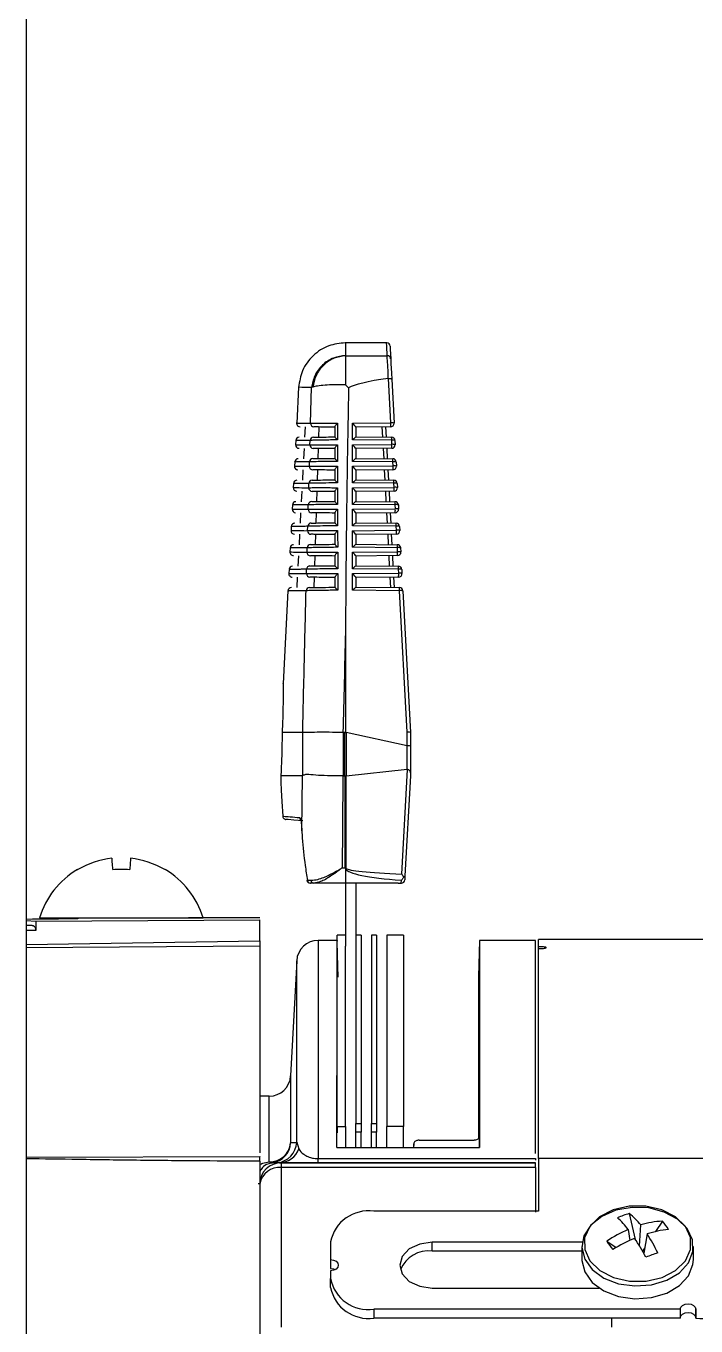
# Model space of a CAD drawing. Extents: x 16.7 to 113.1, y 4.5 to 84.5.
# Drawn here: x 26.076 to 28.01, y 38.153 to 41.906 of the extents above; entities that cross this region are included whole.
import ezdxf

# ---------------------------------------------------------------- set-up
doc = ezdxf.new("R2010")
doc.units = 0
doc.header["$MEASUREMENT"] = 0
doc.layers.add('OBJECT', color=7, linetype='CONTINUOUS')

msp = doc.modelspace()

# ---------------------------------------------------------------- linework, layer by layer
at = {"layer": 'OBJECT'}
for p, q in [((26.0764, 44.0865), (26.0764, 35.1139)), ((27.1171, 40.9915), (26.9981, 40.9915)), ((26.9985, 40.9549), (26.9985, 40.9544)), ((26.9985, 40.9544), (27.119, 40.9544)), ((26.9985, 40.8707), (27.0076, 40.8616)), ((27.1226, 40.8889), (27.1222, 40.8889)), ((27.1294, 40.7602), (27.1226, 40.8889)), ((27.1321, 40.8865), (27.1388, 40.7595)), ((26.8632, 40.8635), (26.8578, 40.7595)), ((26.8978, 40.7592), (26.9007, 40.8621)), ((26.9041, 40.8635), (26.9007, 40.8621)), ((27.019, 40.7592), (27.1294, 40.7602)), ((27.019, 40.7112), (27.019, 40.7592)), ((26.8822, 40.7489), (26.8807, 40.7191)), ((26.9219, 40.7194), (26.9228, 40.7485)), ((26.9685, 40.7196), (26.9685, 40.7493)), ((27.1289, 40.749), (27.0285, 40.7481)), ((27.0285, 40.7483), (27.0285, 40.7199)), ((27.0285, 40.7199), (27.1316, 40.719)), ((27.1065, 40.7192), (27.1049, 40.7488)), ((27.1144, 40.7489), (27.1159, 40.7191)), ((26.8552, 40.7095), (26.8545, 40.6976)), ((26.879, 40.6869), (26.8774, 40.6571)), ((26.896, 40.6972), (26.8964, 40.7098)), ((26.9199, 40.6574), (26.9208, 40.6865)), ((26.9685, 40.6576), (26.9685, 40.6872)), ((27.132, 40.7102), (27.019, 40.7112)), ((27.019, 40.6972), (27.1326, 40.6982)), ((27.019, 40.6492), (27.019, 40.6972)), ((27.1322, 40.687), (27.0285, 40.6861)), ((27.0285, 40.6863), (27.0285, 40.6579)), ((27.1098, 40.6571), (27.1082, 40.6868)), ((27.1176, 40.6869), (27.1192, 40.6571)), ((27.1326, 40.6982), (27.132, 40.7102)), ((27.1415, 40.7095), (27.1421, 40.6975)), ((26.8519, 40.6475), (26.8513, 40.6356)), ((26.8943, 40.6352), (26.8947, 40.6478)), ((27.1353, 40.6481), (27.019, 40.6492)), ((27.0285, 40.6579), (27.1348, 40.6569)), ((27.1359, 40.6363), (27.1353, 40.6481)), ((27.1447, 40.6475), (27.1454, 40.6356)), ((26.8757, 40.6251), (26.8742, 40.5949)), ((26.9179, 40.5954), (26.9189, 40.6245)), ((26.9685, 40.5956), (26.9685, 40.6252)), ((27.019, 40.6352), (27.1359, 40.6363)), ((27.019, 40.5872), (27.019, 40.6352)), ((27.1355, 40.625), (27.0285, 40.6241)), ((27.0285, 40.6243), (27.0285, 40.5959)), ((27.113, 40.5951), (27.1115, 40.6248)), ((27.1209, 40.6249), (27.1225, 40.595)), ((26.8487, 40.5855), (26.848, 40.5736)), ((26.8926, 40.5732), (26.893, 40.5858)), ((27.1386, 40.5861), (27.019, 40.5872)), ((27.019, 40.5732), (27.1392, 40.5743)), ((27.019, 40.5252), (27.019, 40.5732)), ((27.0285, 40.5959), (27.1381, 40.5949)), ((27.1392, 40.5743), (27.1386, 40.5861)), ((27.148, 40.5854), (27.1486, 40.5736)), ((26.8725, 40.5631), (26.8709, 40.5328)), ((26.916, 40.5334), (26.9169, 40.5626)), ((26.9685, 40.5337), (26.9685, 40.5631)), ((27.1387, 40.5631), (27.0285, 40.5621)), ((27.0285, 40.5623), (27.0285, 40.5339)), ((27.0285, 40.5339), (27.1414, 40.5329)), ((27.1163, 40.5331), (27.1147, 40.5629)), ((27.1242, 40.5629), (27.1258, 40.533)), ((26.8454, 40.5235), (26.8448, 40.5117)), ((26.8692, 40.5012), (26.8676, 40.4708)), ((26.8909, 40.5112), (26.8913, 40.5238)), ((26.914, 40.4714), (26.915, 40.5006)), ((26.9685, 40.4717), (26.9685, 40.501)), ((27.1418, 40.5241), (27.019, 40.5252)), ((27.019, 40.5112), (27.1425, 40.5123)), ((27.019, 40.4632), (27.019, 40.5112)), ((27.142, 40.5011), (27.0285, 40.5001)), ((27.0285, 40.5003), (27.0285, 40.4719)), ((27.1196, 40.4711), (27.118, 40.5009)), ((27.1274, 40.501), (27.129, 40.471)), ((27.1425, 40.5123), (27.1418, 40.5241)), ((27.1513, 40.5234), (27.1519, 40.5116)), ((26.8422, 40.4615), (26.8415, 40.4497)), ((26.8893, 40.4492), (26.8896, 40.4618)), ((27.1451, 40.4621), (27.019, 40.4632)), ((27.0285, 40.4719), (27.1447, 40.4708)), ((27.1457, 40.4503), (27.1451, 40.4621)), ((27.1546, 40.4614), (27.1552, 40.4497)), ((26.866, 40.4392), (26.8644, 40.4088)), ((26.9121, 40.4094), (26.913, 40.4386)), ((26.9685, 40.4097), (26.9685, 40.439)), ((27.019, 40.4492), (27.1457, 40.4503)), ((27.019, 40.4012), (27.019, 40.4492)), ((27.1453, 40.4391), (27.0285, 40.4381)), ((27.0285, 40.4383), (27.0285, 40.4099)), ((27.1229, 40.409), (27.1213, 40.4389)), ((27.1307, 40.439), (27.1323, 40.4089)), ((26.8389, 40.3995), (26.8383, 40.3878)), ((26.8877, 40.3872), (26.888, 40.3998)), ((27.1484, 40.4), (27.019, 40.4012)), ((27.019, 40.3872), (27.149, 40.3884)), ((27.019, 40.3392), (27.019, 40.3872)), ((27.0285, 40.4099), (27.1479, 40.4088)), ((27.149, 40.3884), (27.1484, 40.4)), ((27.1578, 40.3993), (27.1585, 40.3877)), ((26.8627, 40.377), (26.8611, 40.3469)), ((26.9102, 40.3473), (26.9111, 40.3766)), ((26.9685, 40.3477), (26.9685, 40.3769)), ((27.1486, 40.3772), (27.0285, 40.3761)), ((27.0285, 40.3763), (27.0285, 40.3479)), ((27.0285, 40.3479), (27.1512, 40.3468)), ((27.1261, 40.347), (27.1246, 40.3769)), ((27.134, 40.377), (27.1356, 40.3469)), ((26.8357, 40.3375), (26.8351, 40.3258)), ((26.8595, 40.3151), (26.8579, 40.2849)), ((26.8861, 40.3253), (26.8864, 40.3377)), ((26.9083, 40.2853), (26.9092, 40.3146)), ((26.9685, 40.2858), (26.9685, 40.3148)), ((27.1517, 40.338), (27.019, 40.3392)), ((27.019, 40.3252), (27.1523, 40.3264)), ((27.019, 40.2772), (27.019, 40.3252)), ((27.1518, 40.3152), (27.0285, 40.3141)), ((27.0285, 40.3143), (27.0285, 40.2859)), ((27.1294, 40.285), (27.1278, 40.315)), ((27.1373, 40.3151), (27.1389, 40.2849)), ((27.1523, 40.3264), (27.1517, 40.338)), ((27.1611, 40.3373), (27.1617, 40.3257)), ((26.8324, 40.2755), (26.8184, 40.0079)), ((27.1549, 40.276), (27.019, 40.2772)), ((27.0285, 40.2859), (27.1545, 40.2848)), ((27.1765, 39.8674), (27.1549, 40.276)), ((27.1644, 40.2753), (27.186, 39.8665)), ((26.9985, 40.1551), (26.9985, 39.8666)), ((26.8751, 39.8665), (26.8156, 39.8665)), ((26.8751, 39.8665), (26.8751, 39.8665)), ((26.8751, 39.742), (26.8751, 39.8665)), ((26.9917, 39.8665), (26.9917, 39.7415)), ((26.9969, 39.8665), (26.9917, 39.8665)), ((26.9969, 39.7415), (26.9969, 39.8665)), ((27.0001, 39.8661), (27.0001, 39.7416)), ((27.1762, 39.8279), (27.0001, 39.8661)), ((27.1765, 39.8279), (27.1765, 39.8674)), ((27.186, 39.8665), (27.186, 39.8665)), ((27.186, 39.8665), (27.186, 39.8273)), ((27.1762, 39.7603), (27.1762, 39.8279)), ((27.186, 39.8273), (27.186, 39.7498)), ((27.0001, 39.7416), (27.1762, 39.7603)), ((27.1612, 39.4579), (27.1776, 39.7601)), ((27.186, 39.7498), (27.186, 39.7415)), ((26.8119, 39.7237), (26.8119, 39.7236)), ((26.8745, 39.7415), (26.8121, 39.7415)), ((26.8726, 39.5823), (26.8745, 39.7415)), ((26.8745, 39.7415), (26.8751, 39.742)), ((26.9917, 39.7415), (26.9969, 39.7415)), ((26.9977, 39.7415), (26.9993, 39.7416)), ((26.9977, 39.476), (26.9977, 39.7415)), ((26.9993, 39.7416), (26.9993, 39.476)), ((27.186, 39.7415), (27.1703, 39.4532)), ((26.8173, 39.6251), (26.8173, 39.6251)), ((26.8714, 39.6004), (26.8724, 39.5823)), ((26.8714, 39.6004), (26.8714, 39.6004)), ((26.8716, 39.6004), (26.8726, 39.5823)), ((26.4771, 39.4706), (26.4779, 39.4716)), ((26.9892, 39.476), (26.9977, 39.476)), ((26.9985, 39.4729), (26.9985, 39.4315)), ((26.8887, 39.4401), (26.8993, 39.4398)), ((26.9068, 39.4315), (26.8971, 39.4315)), ((26.9985, 39.4315), (26.9068, 39.4315)), ((27.1508, 39.4315), (26.9985, 39.4315)), ((26.9985, 39.4315), (26.9985, 39.25)), ((27.0285, 39.4315), (27.0285, 39.25)), ((27.1508, 39.4315), (27.1597, 39.4316)), ((27.1597, 39.4316), (27.1601, 39.4399)), ((26.1154, 39.3315), (26.5874, 39.3315)), ((26.2264, 39.3315), (26.2264, 39.3288)), ((26.4764, 39.3307), (26.4764, 39.3315)), ((26.0764, 39.324), (26.1047, 39.3222)), ((26.0764, 39.311), (26.0945, 39.3097)), ((26.0945, 39.3097), (26.0764, 39.3093)), ((26.1043, 39.2953), (26.0764, 39.2945)), ((26.1047, 39.3222), (26.1043, 39.2953)), ((26.1047, 39.3222), (26.7514, 39.3262)), ((26.7514, 39.2648), (26.7514, 39.3262)), ((26.0764, 39.255), (26.7514, 39.2648)), ((26.9745, 39.2665), (26.9196, 39.2665)), ((26.9196, 39.2665), (26.9196, 38.6363)), ((26.9985, 39.2815), (26.9745, 39.2815)), ((26.9745, 38.7293), (26.9745, 39.2815)), ((27.0434, 39.2815), (27.0285, 39.2815)), ((27.0434, 39.2815), (27.0434, 38.7382)), ((27.0883, 39.2815), (27.0734, 39.2815)), ((27.0734, 39.2815), (27.0734, 38.7382)), ((27.0883, 39.2815), (27.0883, 38.7382)), ((27.1663, 39.2815), (27.1183, 39.2815)), ((27.1183, 39.2815), (27.1183, 38.7293)), ((27.1663, 39.2815), (27.1663, 38.7293)), ((27.385, 39.2663), (27.3822, 39.1608)), ((27.5472, 39.2665), (27.385, 39.2665)), ((27.5472, 38.6514), (27.5472, 39.2665)), ((28.1354, 39.2694), (27.5554, 39.2694)), ((27.5554, 39.2481), (27.5554, 39.2694)), ((26.7514, 39.2502), (26.0764, 39.2446)), ((26.7514, 39.2502), (26.7514, 38.6532)), ((26.9985, 38.7293), (26.9985, 39.25)), ((27.0285, 39.25), (27.0285, 38.7382)), ((27.5554, 39.2427), (27.5554, 39.2481)), ((27.5554, 38.6364), (27.5554, 39.2427)), ((26.8577, 39.2077), (26.8403, 38.8752)), ((26.8577, 38.6835), (26.8577, 39.2077)), ((27.3822, 39.1615), (27.3822, 38.7268)), ((26.8403, 38.8752), (26.8403, 38.6824)), ((27.3854, 38.8474), (27.3822, 38.7268)), ((26.7784, 38.8165), (26.7514, 38.8165)), ((26.7784, 38.6275), (26.7784, 38.8165)), ((27.0285, 38.7382), (27.0434, 38.7382)), ((27.0285, 38.713), (27.0285, 38.7382)), ((27.0434, 38.7382), (27.0434, 38.713)), ((27.0734, 38.7382), (27.0883, 38.7382)), ((27.0734, 38.713), (27.0734, 38.7382)), ((27.0883, 38.7382), (27.0883, 38.713)), ((26.9745, 38.7293), (26.9985, 38.7293)), ((26.9745, 38.7293), (26.9745, 38.7113)), ((26.9985, 38.7293), (26.9985, 38.6685)), ((27.0434, 38.713), (27.0285, 38.713)), ((27.0285, 38.6685), (27.0285, 38.713)), ((27.0434, 38.6685), (27.0434, 38.713)), ((27.0883, 38.713), (27.0734, 38.713)), ((27.0734, 38.6685), (27.0734, 38.713)), ((27.0883, 38.6685), (27.0883, 38.713)), ((27.1663, 38.7293), (27.1183, 38.7293)), ((27.1183, 38.6685), (27.1183, 38.7293)), ((27.1663, 38.6685), (27.1663, 38.7293)), ((27.3822, 38.7268), (27.3822, 38.7181)), ((27.3822, 38.7181), (27.3822, 38.7181)), ((27.3822, 38.7181), (27.3822, 38.6938)), ((26.8577, 38.6835), (26.8639, 38.6642)), ((26.9739, 38.6685), (27.3856, 38.6685)), ((27.1955, 38.6793), (27.1952, 38.6685)), ((27.2108, 38.6895), (27.3702, 38.6898)), ((26.7514, 38.642), (26.0764, 38.64)), ((26.7514, 38.6291), (26.7514, 38.1059)), ((26.8082, 38.6247), (26.8013, 38.6245)), ((26.8082, 38.6247), (26.8133, 38.6246)), ((26.8133, 38.6246), (26.8133, 38.6104)), ((26.8133, 38.6246), (27.5472, 38.6246)), ((26.9196, 38.6247), (26.9196, 38.6363)), ((26.9196, 38.6363), (27.5472, 38.6363)), ((27.5472, 38.6247), (26.9196, 38.6247)), ((27.5472, 38.6363), (27.5472, 38.6316)), ((27.5472, 38.6246), (27.5472, 38.6247)), ((27.5472, 38.6104), (27.5472, 38.6246)), ((27.5554, 38.6364), (27.5554, 38.4844)), ((28.1354, 38.6364), (27.5554, 38.6364)), ((26.8133, 38.6104), (26.8133, 38.1494)), ((27.5472, 38.6104), (26.8133, 38.6104)), ((27.5472, 38.6104), (27.5472, 38.4817)), ((27.5554, 38.4844), (27.0804, 38.4844)), ((27.8177, 38.4777), (27.835, 38.4033)), ((27.8145, 38.4318), (27.8196, 38.4003)), ((27.8477, 38.3834), (27.8507, 38.445)), ((27.9134, 38.4559), (27.8935, 38.4258)), ((26.9554, 38.396), (26.9554, 38.3448)), ((27.6818, 38.395), (27.2489, 38.395)), ((27.2489, 38.3695), (27.2489, 38.395)), ((27.753, 38.3978), (27.7801, 38.3798)), ((27.8693, 38.4193), (27.8595, 38.3636)), ((27.6809, 38.3695), (27.2489, 38.3695)), ((27.6809, 38.3824), (27.6809, 38.3454)), ((27.8621, 38.3783), (27.8562, 38.3694)), ((28.0029, 38.3454), (28.0029, 38.3824)), ((26.9554, 38.3448), (26.9554, 38.3193)), ((26.9554, 38.3129), (26.9554, 38.2899)), ((26.9554, 38.2645), (26.9554, 38.2899)), ((27.2489, 38.2627), (27.7312, 38.2627)), ((27.9649, 38.2016), (27.0804, 38.2016)), ((27.0804, 38.2016), (27.0804, 38.1761)), ((27.9649, 38.1761), (27.0804, 38.1761)), ((27.7663, 38.1761), (27.7663, 38.1494)), ((27.9649, 38.2016), (27.9649, 38.1761)), ((28.0104, 38.2016), (28.0099, 38.2016)), ((28.0099, 38.1761), (28.0099, 38.2016)), ((28.0104, 38.1761), (28.0099, 38.1761)), ((28.0104, 38.1761), (28.0104, 38.2016))]:
    msp.add_line(p, q, dxfattribs=at)
at = {"layer": 'OBJECT', "flags": 128}
for points in [[(27.119, 40.9544), (27.1176, 40.9822), (27.1171, 40.9915)], [(27.1222, 40.8889), (27.1213, 40.908), (27.1205, 40.9247), (27.1198, 40.9383), (27.1193, 40.9483), (27.119, 40.9544)], [(27.1271, 40.982), (27.1271, 40.982), (27.1276, 40.9728), (27.129, 40.9451)], [(27.129, 40.9451), (27.1293, 40.9396), (27.1298, 40.9307), (27.1304, 40.9185), (27.1312, 40.9037), (27.1321, 40.8865)], [(26.8119, 39.7236), (26.8132, 39.7004), (26.815, 39.6675), (26.8173, 39.6251)], [(26.8751, 39.6114), (26.8495, 39.6137), (26.8332, 39.6151), (26.8264, 39.6157)], [(26.8716, 39.6004), (26.8714, 39.6004), (26.8714, 39.6004)], [(26.8726, 39.5823), (26.8724, 39.5823), (26.8724, 39.5823)], [(26.327, 39.4706), (26.3266, 39.477), (26.3261, 39.4828), (26.3257, 39.4879), (26.3254, 39.4924), (26.3251, 39.4962), (26.3249, 39.4993), (26.3247, 39.5018), (26.3246, 39.5036)], [(26.3781, 39.5036), (26.378, 39.5018), (26.3778, 39.4993), (26.3776, 39.4962), (26.3773, 39.4924), (26.377, 39.4879), (26.3766, 39.4828), (26.3762, 39.477), (26.3757, 39.4706)], [(26.2249, 39.4716), (26.2249, 39.4715), (26.225, 39.4713), (26.2253, 39.471), (26.2256, 39.4706)], [(27.1703, 39.4532), (27.17, 39.4469), (27.1698, 39.4428), (27.1697, 39.441)], [(26.9772, 39.1607), (26.9755, 39.2259), (26.9745, 39.2645)], [(27.9852, 38.4343), (27.9572, 38.4618), (27.9189, 38.4823), (27.8738, 38.494), (27.8259, 38.4957), (27.7794, 38.4873), (27.7384, 38.4696), (27.7067, 38.4442), (27.6869, 38.4133), (27.6809, 38.3796), (27.6892, 38.3462), (27.7111, 38.316), (27.7446, 38.2917), (27.7867, 38.2754), (27.8338, 38.2687), (27.8815, 38.2721), (27.9258, 38.2852), (27.9625, 38.307), (27.9886, 38.3355), (28.0016, 38.3682), (28.0004, 38.4021), (27.9852, 38.4343)], [(27.9797, 38.4409), (27.9511, 38.4685), (27.9119, 38.4886), (27.8658, 38.4991), (27.8173, 38.4991), (27.7713, 38.4884), (27.7321, 38.4682), (27.7037, 38.4405), (27.6889, 38.4079), (27.689, 38.3736), (27.704, 38.341), (27.7326, 38.3134), (27.7718, 38.2933), (27.818, 38.2828), (27.8664, 38.2828), (27.9124, 38.2935), (27.9516, 38.3137), (27.98, 38.3414), (27.9949, 38.374), (27.9948, 38.4083), (27.9797, 38.4409)], [(27.2489, 38.395), (27.2131, 38.3899), (27.1827, 38.3756), (27.1625, 38.3541), (27.1554, 38.3288), (27.1625, 38.3035), (27.1827, 38.2821), (27.2131, 38.2678), (27.2489, 38.2627)], [(26.9554, 38.3448), (26.964, 38.3435), (26.9713, 38.3401), (26.9762, 38.3349), (26.9779, 38.3288), (26.9762, 38.3228), (26.9713, 38.3176), (26.964, 38.3141), (26.9554, 38.3129)], [(26.9554, 38.3193), (26.964, 38.3181), (26.9689, 38.3161)], [(27.6809, 38.3454), (27.6809, 38.3426), (27.6892, 38.3092), (27.7111, 38.279), (27.7446, 38.2547), (27.7867, 38.2384), (27.8338, 38.2317), (27.8815, 38.2351), (27.9258, 38.2482), (27.9625, 38.27), (27.9886, 38.2985), (28.0016, 38.3312), (28.0029, 38.3454)], [(27.9649, 38.2016), (27.9666, 38.2076), (27.9715, 38.2128), (27.9788, 38.2163), (27.9874, 38.2175), (27.996, 38.2163), (28.0033, 38.2128), (28.0082, 38.2076), (28.0099, 38.2016)], [(27.9649, 38.1761), (27.9666, 38.1822), (27.9715, 38.1874), (27.9788, 38.1908), (27.9874, 38.192), (27.996, 38.1908), (28.0033, 38.1874), (28.0082, 38.1822), (28.0099, 38.1761)]]:
    msp.add_lwpolyline(points, dxfattribs=at)
at = {"layer": 'OBJECT'}
for centre, radius, start, end in [((27.1171, 40.9815), 0.01, 3.0226, 85.0653), ((27.1191, 40.9445), 0.00991, 3.4696, 90.5555), ((26.8678, 40.759), 0.01, 176.9496, 269.5), ((26.9077, 40.7586), 0.00992, 176.5042, 268.9393), ((27.075, 40.7567), 0.0545, 351.8652, 3.6824), ((27.1288, 40.759), 0.01, 270.5, 3.0226), ((27.1327, 40.7401), 0.0204, 72.383, 99.2794), ((26.8645, 40.697), 0.01, 176.5331, 269.5), ((26.8651, 40.709), 0.01, 90.5, 176.6441), ((26.9059, 40.6966), 0.00992, 176.486, 268.9197), ((26.9063, 40.7094), 0.00989, 91.0015, 177.588), ((27.0911, 40.7125), 0.041, 356.6868, 8.9977), ((27.1315, 40.709), 0.01, 3.0226, 89.5), ((27.1353, 40.69), 0.0204, 72.3829, 99.2789), ((27.0782, 40.6947), 0.0545, 351.8651, 3.6825), ((27.1321, 40.697), 0.01, 270.5, 3.0226), ((27.1359, 40.6781), 0.0204, 72.3842, 99.2781), ((26.8619, 40.6469), 0.01, 90.5, 176.1269), ((26.9045, 40.6474), 0.00989, 91.02, 177.6086), ((27.0944, 40.6505), 0.041, 356.6869, 8.9995), ((27.1348, 40.6469), 0.01, 3.0226, 89.5), ((27.1386, 40.628), 0.0204, 72.3825, 99.2797), ((26.8613, 40.635), 0.01, 176.0214, 269.5), ((26.9042, 40.6346), 0.00991, 176.4676, 268.8983), ((27.0815, 40.6328), 0.0545, 351.8651, 3.6825), ((27.1354, 40.635), 0.01, 270.5, 3.0226), ((27.1392, 40.6161), 0.0204, 72.3836, 99.2785), ((26.858, 40.5731), 0.01, 175.5116, 269.5), ((26.8586, 40.5849), 0.01, 90.5, 175.6107), ((26.9025, 40.5726), 0.00991, 176.4491, 268.8771), ((26.9028, 40.5854), 0.00989, 91.0385, 177.629), ((27.0976, 40.5885), 0.041, 356.6836, 9.001), ((27.138, 40.5849), 0.01, 3.0226, 89.5), ((27.1418, 40.566), 0.0204, 72.384, 99.2783), ((27.0848, 40.5708), 0.0545, 351.8651, 3.6825), ((27.1387, 40.5731), 0.01, 270.5, 3.0226), ((27.1425, 40.5542), 0.0204, 72.3836, 99.2788), ((26.8554, 40.5229), 0.01, 90.5, 175.0953), ((26.9012, 40.5234), 0.00988, 91.0569, 177.6513), ((27.1009, 40.5265), 0.041, 356.687, 8.9995), ((27.1413, 40.5229), 0.01, 3.0226, 89.5), ((26.8548, 40.5111), 0.01, 175.0037, 269.5), ((26.9008, 40.5106), 0.00991, 176.4298, 268.8558), ((27.1451, 40.504), 0.0204, 72.3833, 99.279), ((27.088, 40.5088), 0.0545, 351.8651, 3.6825), ((27.1419, 40.5111), 0.01, 270.5, 3.0226), ((27.1457, 40.4922), 0.0204, 72.3834, 99.2789), ((26.8521, 40.4608), 0.01, 90.5, 174.5807), ((26.8995, 40.4614), 0.00988, 91.0767, 177.6723), ((27.1042, 40.4644), 0.041, 356.6836, 9.001), ((27.1446, 40.4608), 0.01, 3.0226, 89.5), ((27.1484, 40.4419), 0.0204, 72.3837, 99.2787), ((26.8515, 40.4491), 0.01, 174.469, 269.5), ((26.8992, 40.4486), 0.00991, 176.4111, 268.8339), ((27.0913, 40.4468), 0.0545, 351.8663, 3.6798), ((27.1452, 40.4491), 0.01, 270.5, 3.0226), ((27.149, 40.4302), 0.0204, 72.3835, 99.2786), ((26.8483, 40.3872), 0.01, 173.9559, 269.5), ((26.8489, 40.3988), 0.01, 90.5, 174.0669), ((26.8976, 40.3866), 0.0099, 176.3922, 268.812), ((26.8979, 40.3994), 0.00988, 91.0965, 177.6942), ((27.1074, 40.4024), 0.041, 356.6868, 8.9978), ((27.1479, 40.3988), 0.01, 3.0226, 89.5), ((27.1517, 40.3799), 0.0204, 72.3833, 99.2789), ((27.0946, 40.3849), 0.0545, 351.8663, 3.6798), ((27.1485, 40.3872), 0.01, 270.5, 3.0226), ((27.1523, 40.3682), 0.0204, 72.3836, 99.2786), ((26.8456, 40.3368), 0.01, 90.5, 173.5539), ((26.8963, 40.3374), 0.00987, 91.1158, 177.7165), ((27.1107, 40.3404), 0.041, 356.687, 8.9994), ((27.1511, 40.3368), 0.01, 3.0226, 89.5), ((26.845, 40.3252), 0.01, 173.4435, 269.5), ((26.896, 40.3246), 0.0099, 176.3721, 268.7898), ((27.1549, 40.3179), 0.0204, 72.3836, 99.2786), ((27.0978, 40.3229), 0.0545, 351.8663, 3.6798), ((27.1517, 40.3252), 0.01, 270.5, 3.0226), ((27.1556, 40.3063), 0.0204, 72.3836, 99.2786), ((26.8424, 40.2748), 0.01, 90.5, 173.0416), ((26.8947, 40.2753), 0.00987, 91.1348, 177.7401), ((27.114, 40.2783), 0.041, 356.6836, 9.001), ((27.1544, 40.2748), 0.01, 3.0226, 89.5), ((27.1582, 40.2558), 0.0204, 72.3833, 99.2789), ((26.8763, 39.6213), 0.01, 182.5568, 224.0241), ((26.3513, 39.2581), 0.2469, 96.217, 120.603), ((26.3514, 39.2581), 0.2469, 59.3971, 83.783), ((26.3514, 39.2598), 0.2466, 120.8571, 163.1157), ((26.3514, 39.1623), 0.3092, 85.4885, 94.5115), ((26.3514, 39.2598), 0.2466, 16.8843, 59.1429), ((26.9977, 39.5918), 0.1159, 270.0012, 270.7816), ((26.9086, 39.5675), 0.1305, 313.545, 314.5084), ((26.8865, 39.451), 0.0111, 273.6615, 281.4814), ((26.8971, 39.4415), 0.01, 189.2546, 270), ((26.8978, 39.4405), 0.00906, 182.8147, 265.6381), ((26.9078, 39.44), 0.00857, 181.3601, 262.7695), ((27.1597, 39.4416), 0.00999, 269.95, 356.8554), ((27.1598, 39.4322), 0.000648, 258.231, 270.7957), ((27.1597, 39.4416), 0.01, 270.809, 356.8941), ((26.7514, -11.3285), 50.66, 90, 90.31102), ((26.7514, -11.3285), 50.66, 90.59378, 90.76344), ((26.9196, 39.2045), 0.062, 90, 177), ((26.7784, 38.8785), 0.062, 270, 357), ((26.7802, 38.6878), 0.0603, 268.2795, 354.888), ((26.7784, 38.6855), 0.062, 279.0482, 357.2006), ((26.7958, 38.6863), 0.062, 275.1284, 357.4891), ((26.8076, 38.6847), 0.0599, 270.5707, 340.0609), ((26.8133, 38.5626), 0.062, 90.0044, 178.8482), ((26.787, 38.637), 0.0128, 227.879, 275.1694), ((26.8073, 38.5539), 0.0568, 83.8515, 169.9203), ((27.0647, 38.3739), 0.1116, 81.9505, 168.5782), ((27.8775, 38.2598), 0.226, 105.3354, 114.4776), ((27.7023, 38.3287), 0.1885, 38.0852, 52.2525), ((27.9581, 38.0996), 0.362, 113.3807, 124.5149), ((27.6074, 38.2742), 0.2602, 37.2769, 47.301), ((27.9281, 38.1869), 0.2694, 93.1352, 106.699), ((27.9631, 38.1188), 0.3148, 95.9013, 107.338), ((27.7864, 38.3457), 0.1681, 30.869, 40.9586), ((28.2533, 38.7419), 0.6072, 214.5185, 217.3092), ((28.0057, 37.9943), 0.4466, 112.7476, 121.8022), ((27.2469, 38.0121), 0.7063, 28.7734, 33.9166), ((27.4772, 38.1652), 0.4672, 25.2283, 32.9517), ((27.2388, 38.2813), 0.0887, 83.4617, 156.9253), ((29.3942, 34.1849), 4.4386, 109.6738, 110.1388), ((27.0647, 38.312), 0.1116, 191.4218, 278.0494), ((27.0647, 38.2866), 0.1116, 191.4219, 278.0493), ((28.026, 38.2866), 0.1116, 261.9506, 348.5783)]:
    msp.add_arc(centre, radius, start, end, dxfattribs=at)
for centre, major_axis, ratio, start_param, end_param in [((29.2882, 40.8364), (2.2897, -0.0147), 0.052015, 2.811677, 3.052791), ((27.0185, 40.758), (0.00996, -0.00988), 0.087934, 0.08695, 1.605386), ((27.0185, 40.7099), (0.00999, 0.00991), 0.035372, 0.03505, 1.483386), ((27.0185, 40.696), (0.00996, -0.00988), 0.087934, 0.08695, 1.605386), ((27.0185, 40.6479), (0.00999, 0.00991), 0.035372, 0.03505, 1.483386), ((27.0185, 40.634), (0.00996, -0.00988), 0.087934, 0.08695, 1.605386), ((27.0185, 40.5859), (0.00999, 0.00991), 0.035372, 0.03505, 1.483386), ((27.0185, 40.572), (0.00996, -0.00988), 0.087934, 0.08695, 1.605386), ((27.0185, 40.5239), (0.00999, 0.00991), 0.035372, 0.03505, 1.483386), ((27.0185, 40.51), (0.00996, -0.00988), 0.087934, 0.08695, 1.605386), ((27.0185, 40.4619), (0.00999, 0.00991), 0.035372, 0.03505, 1.483386), ((27.0185, 40.448), (0.00996, -0.00988), 0.087934, 0.08695, 1.605386), ((27.0185, 40.3999), (0.00999, 0.00991), 0.035372, 0.03505, 1.483386), ((27.0185, 40.386), (0.00996, -0.00988), 0.087934, 0.08695, 1.605386), ((27.0185, 40.3379), (0.00999, 0.00991), 0.035372, 0.03505, 1.483386), ((27.0185, 40.324), (0.00996, -0.00988), 0.087934, 0.08695, 1.605386), ((27.0185, 40.2759), (0.00999, 0.00991), 0.035372, 0.03505, 1.483386), ((29.061, 35.8481), (0, 19.0675), 0.111038, 1.342949, 1.358461), ((26.9917, 40.8438), (0, 0.9773), 0.122785, 3.138252, 3.141593), ((26.9969, 40.8438), (0, 0.9773), 0.122785, 3.141593, 3.154684), ((26.9969, 40.8445), (-0.0064, 0.9787), 0.122438, 3.101128, 3.114217), ((27.176, 39.8662), (0.01, 0.00026), 0.120424, 0.003177, 1.515259), ((27.176, 39.9095), (-0.0005, 0.0816), 0.122438, 3.114217, 3.140397), ((27.176, 39.8273), (0.01, 0), 0.061163, 0, 1.518436), ((27.176, 39.7229), (0.0006, 0.0374), 0.267094, 6.175075, 6.315676), ((29.061, 39.3837), (0, 7.8848), 0.262774, 1.525405, 1.559096), ((26.9917, 39.2936), (0, 0.4478), 0.267949, 0, 0.004204), ((26.9969, 39.2936), (0, 0.4478), 0.267949, 6.276674, 6.283185), ((26.9969, 39.2933), (0.007, 0.4485), 0.267094, 0.032491, 0.039008), ((27.5672, 39.4915), (0.5695, 0.0157), 0.101686, 3.138791, 3.191455), ((27.5672, 39.4915), (0.5695, 0.0157), 0.101686, 3.191455, 3.913119), ((27.5688, 39.4837), (0.5695, 0.0078), 0.050872, 3.140897, 3.193561), ((27.5688, 39.4837), (0.5695, 0.0078), 0.050872, 3.193561, 3.914226)]:
    msp.add_ellipse(centre, major_axis=major_axis, ratio=ratio, start_param=start_param, end_param=end_param, dxfattribs=at)
for points, knots in [([(26.9985, 40.9915), (26.982, 40.9897), (26.9477, 40.986), (26.903, 40.9566), (26.8713, 40.9136), (26.8658, 40.8795), (26.8632, 40.8631)], [0, 0, 0, 0, 0.240773, 0.5, 0.759227, 1, 1, 1, 1]), ([(26.9985, 40.9915), (26.9985, 40.9899), (26.9985, 40.9869), (26.9985, 40.9655), (26.9985, 40.9549)], [0, 0, 0, 0, 0.5, 1, 1, 1, 1]), ([(26.9985, 40.9549), (26.9868, 40.9533), (26.9624, 40.95), (26.9306, 40.9285), (26.9075, 40.8979), (26.903, 40.8737), (26.9007, 40.8621)], [0, 0, 0, 0, 0.24117, 0.5, 0.75883, 1, 1, 1, 1]), ([(26.9985, 40.9544), (26.9873, 40.9527), (26.9643, 40.949), (26.934, 40.928), (26.9115, 40.8982), (26.9065, 40.8748), (26.9041, 40.8635)], [0, 0, 0, 0, 0.2415611, 0.4999999, 0.7584385, 1, 1, 1, 1]), ([(26.9985, 40.9544), (26.9985, 40.9516), (26.9985, 40.9459), (26.9985, 40.9267), (26.9985, 40.9016), (26.9985, 40.881), (26.9985, 40.8707)], [0, 0, 0, 0, 0.25, 0.5, 0.75, 1, 1, 1, 1]), ([(26.9985, 40.8707), (26.9878, 40.8707), (26.9664, 40.8707), (26.9388, 40.8692), (26.9164, 40.8669), (26.9082, 40.8646), (26.9041, 40.8635)], [0, 0, 0, 0, 0.2500001, 0.4999998, 0.7500003, 1, 1, 1, 1]), ([(27.1226, 40.8889), (27.1237, 40.8889), (27.1259, 40.8889), (27.1288, 40.8885), (27.1309, 40.8879), (27.1319, 40.8872), (27.1321, 40.8867), (27.1321, 40.8865), (27.1321, 40.8865)], [0, 0, 0, 0, 0.219278, 0.438506, 0.659243, 0.882986, 0.985831, 1, 1, 1, 1]), ([(26.9007, 40.8621), (26.8899, 40.8624), (26.868, 40.863), (26.8648, 40.8631), (26.8632, 40.8631)], [0, 0, 0, 0, 0.496376, 1, 1, 1, 1]), ([(27.0076, 40.8616), (27.0075, 40.8559), (27.0069, 40.8274), (27.0047, 40.7081), (27.0007, 40.4783), (26.9993, 40.2712), (26.9985, 40.1551)], [0, 0, 0, 0, 0.024148, 0.120739, 0.507103, 1, 1, 1, 1]), ([(26.8578, 40.7595), (26.8578, 40.7595), (26.8527, 40.7595), (26.8657, 40.7594), (26.8871, 40.7593), (26.8978, 40.7592)], [0, 0, 0, 0, 0.001446, 0.498454, 1, 1, 1, 1]), ([(26.8978, 40.7592), (26.8994, 40.7592), (26.9042, 40.7594), (26.9219, 40.7595), (26.9469, 40.7594), (26.9658, 40.7593), (26.9729, 40.7593), (26.9751, 40.7593)], [0, 0, 0, 0, 0.16173, 0.488574, 0.814943, 0.942319, 1, 1, 1, 1]), ([(26.9685, 40.7493), (26.9686, 40.7499), (26.9689, 40.7513), (26.9708, 40.7545), (26.9731, 40.7572), (26.9748, 40.7589), (26.9751, 40.7592), (26.9751, 40.7593)], [0, 0, 0, 0, 0.2369194, 0.5287914, 0.9000059, 0.9913438, 1, 1, 1, 1]), ([(26.9751, 40.7593), (26.9752, 40.7527), (26.9752, 40.7366), (26.9752, 40.7206), (26.9753, 40.7112)], [0, 0, 0, 0, 0.412316, 1, 1, 1, 1]), ([(26.9061, 40.7193), (26.9097, 40.7193), (26.9169, 40.7194), (26.9401, 40.7196), (26.9597, 40.7198), (26.9685, 40.7199)], [0, 0, 0, 0, 0.3561452, 0.712376, 1, 1, 1, 1]), ([(26.9685, 40.7481), (26.9579, 40.7482), (26.9367, 40.7484), (26.916, 40.7486), (26.9101, 40.7486), (26.9075, 40.7486)], [0, 0, 0, 0, 0.357965, 0.715857, 1, 1, 1, 1]), ([(26.9753, 40.7112), (26.9752, 40.7112), (26.9749, 40.7115), (26.9732, 40.7132), (26.9709, 40.7158), (26.9689, 40.7184), (26.9686, 40.7192), (26.9685, 40.7196)], [0, 0, 0, 0, 0.0082877, 0.094552, 0.4783992, 0.770553, 1, 1, 1, 1]), ([(26.8964, 40.7098), (26.8951, 40.7098), (26.8888, 40.7098), (26.8662, 40.7096), (26.8502, 40.7094), (26.8553, 40.7095), (26.8554, 40.7095)], [0, 0, 0, 0, 0.046867, 0.234364, 0.98622, 1, 1, 1, 1]), ([(26.8549, 40.6975), (26.8564, 40.6975), (26.8595, 40.6975), (26.8837, 40.6973), (26.896, 40.6972)], [0, 0, 0, 0, 0.488709, 1, 1, 1, 1]), ([(26.896, 40.6972), (26.8977, 40.6972), (26.9026, 40.6974), (26.9203, 40.6975), (26.9458, 40.6974), (26.9653, 40.6973), (26.973, 40.6973), (26.9753, 40.6973)], [0, 0, 0, 0, 0.159551, 0.48199, 0.803962, 0.942061, 1, 1, 1, 1]), ([(26.9753, 40.7112), (26.973, 40.7112), (26.9644, 40.7111), (26.9444, 40.7109), (26.9189, 40.7105), (26.9024, 40.7101), (26.8978, 40.7099), (26.8964, 40.7098)], [0, 0, 0, 0, 0.057874, 0.218012, 0.538018, 0.858388, 1, 1, 1, 1]), ([(26.9685, 40.6861), (26.9578, 40.6862), (26.9363, 40.6864), (26.9148, 40.6866), (26.9086, 40.6866), (26.9057, 40.6867)], [0, 0, 0, 0, 0.352325, 0.704581, 1, 1, 1, 1]), ([(26.9685, 40.6872), (26.9686, 40.6878), (26.9688, 40.6891), (26.9707, 40.6922), (26.9731, 40.695), (26.9748, 40.6968), (26.9753, 40.6972), (26.9753, 40.6973)], [0, 0, 0, 0, 0.225636, 0.506975, 0.868216, 0.991457, 1, 1, 1, 1]), ([(26.9753, 40.6973), (26.9753, 40.6907), (26.9754, 40.6746), (26.9754, 40.6586), (26.9754, 40.6492)], [0, 0, 0, 0, 0.412357, 1, 1, 1, 1]), ([(26.8947, 40.6478), (26.8934, 40.6478), (26.8869, 40.6478), (26.8639, 40.6476), (26.8471, 40.6474), (26.8524, 40.6475), (26.8526, 40.6475)], [0, 0, 0, 0, 0.045988, 0.229969, 0.967723, 1, 1, 1, 1]), ([(26.9754, 40.6492), (26.9731, 40.6492), (26.9644, 40.6491), (26.9442, 40.6489), (26.9184, 40.6485), (26.9011, 40.6481), (26.8962, 40.6479), (26.8947, 40.6478)], [0, 0, 0, 0, 0.058136, 0.216179, 0.531949, 0.848067, 1, 1, 1, 1]), ([(26.9044, 40.6573), (26.908, 40.6573), (26.9153, 40.6574), (26.939, 40.6576), (26.9592, 40.6578), (26.9685, 40.6579)], [0, 0, 0, 0, 0.350806, 0.701697, 1, 1, 1, 1]), ([(26.9754, 40.6492), (26.9754, 40.6492), (26.975, 40.6496), (26.9732, 40.6514), (26.9708, 40.654), (26.9688, 40.6565), (26.9686, 40.6573), (26.9685, 40.6576)], [0, 0, 0, 0, 0.008197, 0.119704, 0.49372, 0.776726, 1, 1, 1, 1]), ([(26.852, 40.6356), (26.8534, 40.6355), (26.8562, 40.6355), (26.8813, 40.6353), (26.8943, 40.6352)], [0, 0, 0, 0, 0.4793065, 1, 1, 1, 1]), ([(26.8943, 40.6352), (26.896, 40.6352), (26.9009, 40.6354), (26.9188, 40.6355), (26.9447, 40.6354), (26.9648, 40.6353), (26.9731, 40.6353), (26.9755, 40.6353)], [0, 0, 0, 0, 0.157481, 0.475733, 0.793524, 0.941798, 1, 1, 1, 1]), ([(26.9685, 40.6241), (26.9577, 40.6242), (26.936, 40.6244), (26.9136, 40.6246), (26.9071, 40.6246), (26.904, 40.6247)], [0, 0, 0, 0, 0.347005, 0.693943, 1, 1, 1, 1]), ([(26.9685, 40.6252), (26.9686, 40.6257), (26.9688, 40.627), (26.9707, 40.63), (26.9731, 40.6328), (26.9749, 40.6347), (26.9754, 40.6352), (26.9755, 40.6353)], [0, 0, 0, 0, 0.220757, 0.49454, 0.847826, 0.991557, 1, 1, 1, 1]), ([(26.9755, 40.6353), (26.9755, 40.6287), (26.9755, 40.6126), (26.9756, 40.5966), (26.9756, 40.5872)], [0, 0, 0, 0, 0.412394, 1, 1, 1, 1]), ([(26.893, 40.5858), (26.8916, 40.5858), (26.8851, 40.5857), (26.8616, 40.5855), (26.8441, 40.5854), (26.8494, 40.5854), (26.8497, 40.5854)], [0, 0, 0, 0, 0.045141, 0.225735, 0.949898, 1, 1, 1, 1]), ([(26.8492, 40.5736), (26.8504, 40.5736), (26.8529, 40.5736), (26.8789, 40.5733), (26.8926, 40.5732)], [0, 0, 0, 0, 0.470225, 1, 1, 1, 1]), ([(26.8926, 40.5732), (26.8943, 40.5733), (26.8993, 40.5734), (26.9173, 40.5735), (26.9437, 40.5735), (26.9644, 40.5733), (26.9732, 40.5733), (26.9756, 40.5733)], [0, 0, 0, 0, 0.155511, 0.469778, 0.783591, 0.941533, 1, 1, 1, 1]), ([(26.9756, 40.5872), (26.9732, 40.5872), (26.9645, 40.5871), (26.944, 40.5869), (26.9179, 40.5865), (26.8998, 40.5861), (26.8947, 40.5859), (26.893, 40.5858)], [0, 0, 0, 0, 0.058402, 0.214452, 0.526193, 0.838268, 1, 1, 1, 1]), ([(26.9027, 40.5953), (26.9063, 40.5953), (26.9137, 40.5954), (26.9378, 40.5956), (26.9587, 40.5958), (26.9685, 40.5959)], [0, 0, 0, 0, 0.345761, 0.691605, 1, 1, 1, 1]), ([(26.9756, 40.5872), (26.9756, 40.5872), (26.975, 40.5877), (26.9732, 40.5895), (26.9708, 40.5921), (26.9688, 40.5946), (26.9686, 40.5953), (26.9685, 40.5956)], [0, 0, 0, 0, 0.008115, 0.143847, 0.50824, 0.782553, 1, 1, 1, 1]), ([(26.9685, 40.5631), (26.9686, 40.5636), (26.9688, 40.5649), (26.9707, 40.5678), (26.9731, 40.5707), (26.975, 40.5726), (26.9756, 40.5732), (26.9756, 40.5733)], [0, 0, 0, 0, 0.216116, 0.482661, 0.828143, 0.991662, 1, 1, 1, 1]), ([(26.9756, 40.5733), (26.9757, 40.5667), (26.9757, 40.5506), (26.9757, 40.5346), (26.9758, 40.5252)], [0, 0, 0, 0, 0.41243, 1, 1, 1, 1]), ([(26.901, 40.5333), (26.9047, 40.5333), (26.9121, 40.5334), (26.9367, 40.5336), (26.9581, 40.5338), (26.9685, 40.5339)], [0, 0, 0, 0, 0.3409862, 0.682055, 1, 1, 1, 1]), ([(26.9685, 40.5621), (26.9576, 40.5622), (26.9357, 40.5624), (26.9125, 40.5626), (26.9056, 40.5627), (26.9023, 40.5627)], [0, 0, 0, 0, 0.341979, 0.683892, 1, 1, 1, 1]), ([(26.9758, 40.5252), (26.9757, 40.5252), (26.9751, 40.5258), (26.9732, 40.5277), (26.9707, 40.5303), (26.9688, 40.5327), (26.9686, 40.5334), (26.9685, 40.5337)], [0, 0, 0, 0, 0.0080352, 0.1670318, 0.5220124, 0.7880549, 1, 1, 1, 1]), ([(26.8913, 40.5238), (26.8899, 40.5238), (26.8833, 40.5237), (26.8593, 40.5235), (26.841, 40.5234), (26.8464, 40.5234), (26.8469, 40.5234)], [0, 0, 0, 0, 0.044325, 0.221651, 0.93271, 1, 1, 1, 1]), ([(26.8463, 40.5116), (26.8473, 40.5116), (26.8496, 40.5116), (26.8765, 40.5113), (26.8909, 40.5112)], [0, 0, 0, 0, 0.461446, 1, 1, 1, 1]), ([(26.8909, 40.5112), (26.8926, 40.5113), (26.8977, 40.5114), (26.9158, 40.5115), (26.9426, 40.5115), (26.9639, 40.5114), (26.9733, 40.5113), (26.9758, 40.5113)], [0, 0, 0, 0, 0.153634, 0.464105, 0.774128, 0.941265, 1, 1, 1, 1]), ([(26.9758, 40.5252), (26.9733, 40.5252), (26.9645, 40.5251), (26.9438, 40.5249), (26.9174, 40.5245), (26.8985, 40.5241), (26.8932, 40.5239), (26.8913, 40.5238)], [0, 0, 0, 0, 0.058672, 0.212823, 0.520728, 0.828955, 1, 1, 1, 1]), ([(26.9685, 40.5001), (26.9575, 40.5002), (26.9354, 40.5004), (26.9113, 40.5006), (26.9042, 40.5007), (26.9006, 40.5007)], [0, 0, 0, 0, 0.337221, 0.67438, 1, 1, 1, 1]), ([(26.9685, 40.501), (26.9686, 40.5016), (26.9688, 40.5027), (26.9707, 40.5056), (26.9731, 40.5085), (26.975, 40.5105), (26.9758, 40.5112), (26.9758, 40.5113)], [0, 0, 0, 0, 0.211697, 0.471304, 0.809147, 0.991755, 1, 1, 1, 1]), ([(26.9758, 40.5113), (26.9758, 40.5047), (26.9759, 40.4886), (26.9759, 40.4726), (26.9759, 40.4632)], [0, 0, 0, 0, 0.412465, 1, 1, 1, 1]), ([(26.8896, 40.4618), (26.8883, 40.4618), (26.8815, 40.4617), (26.857, 40.4615), (26.838, 40.4613), (26.8434, 40.4614), (26.844, 40.4614)], [0, 0, 0, 0, 0.043537, 0.217711, 0.916125, 1, 1, 1, 1]), ([(26.9759, 40.4632), (26.9734, 40.4632), (26.9645, 40.4631), (26.9437, 40.4629), (26.9169, 40.4625), (26.8973, 40.4621), (26.8917, 40.4619), (26.8896, 40.4618)], [0, 0, 0, 0, 0.058944, 0.211285, 0.515535, 0.820093, 1, 1, 1, 1]), ([(26.8993, 40.4713), (26.9031, 40.4713), (26.9106, 40.4713), (26.9356, 40.4716), (26.9576, 40.4718), (26.9685, 40.4719)], [0, 0, 0, 0, 0.3364615, 0.6730032, 1, 1, 1, 1]), ([(26.9759, 40.4632), (26.9759, 40.4632), (26.9752, 40.4639), (26.9732, 40.4659), (26.9707, 40.4685), (26.9688, 40.4708), (26.9686, 40.4714), (26.9685, 40.4717)], [0, 0, 0, 0, 0.0079618, 0.1892797, 0.5350692, 0.793252, 1, 1, 1, 1]), ([(26.8435, 40.4496), (26.8444, 40.4496), (26.8464, 40.4496), (26.8742, 40.4494), (26.8893, 40.4492)], [0, 0, 0, 0, 0.456429, 1, 1, 1, 1]), ([(26.8893, 40.4492), (26.891, 40.4493), (26.8962, 40.4494), (26.9143, 40.4495), (26.9416, 40.4495), (26.9635, 40.4494), (26.9735, 40.4493), (26.9759, 40.4493)], [0, 0, 0, 0, 0.151845, 0.458696, 0.765104, 0.940995, 1, 1, 1, 1]), ([(26.9685, 40.4381), (26.9574, 40.4382), (26.9352, 40.4384), (26.9102, 40.4386), (26.9027, 40.4387), (26.899, 40.4387)], [0, 0, 0, 0, 0.332714, 0.665366, 1, 1, 1, 1]), ([(26.9685, 40.439), (26.9686, 40.4395), (26.9688, 40.4406), (26.9706, 40.4434), (26.9731, 40.4464), (26.9751, 40.4485), (26.9759, 40.4492), (26.9759, 40.4493)], [0, 0, 0, 0, 0.207488, 0.460443, 0.790808, 0.991848, 1, 1, 1, 1]), ([(26.9759, 40.4493), (26.976, 40.4427), (26.976, 40.4266), (26.976, 40.4106), (26.9761, 40.4012)], [0, 0, 0, 0, 0.412497, 1, 1, 1, 1]), ([(26.888, 40.3998), (26.8866, 40.3997), (26.8797, 40.3997), (26.8548, 40.3995), (26.835, 40.3993), (26.8404, 40.3993), (26.8411, 40.3994)], [0, 0, 0, 0, 0.0427762, 0.2139071, 0.9001118, 1, 1, 1, 1]), ([(26.8406, 40.3877), (26.8413, 40.3877), (26.843, 40.3876), (26.8718, 40.3874), (26.8877, 40.3872)], [0, 0, 0, 0, 0.448482, 1, 1, 1, 1]), ([(26.8877, 40.3872), (26.8894, 40.3873), (26.8947, 40.3874), (26.9129, 40.3875), (26.9406, 40.3875), (26.9631, 40.3874), (26.9736, 40.3873), (26.9761, 40.3873)], [0, 0, 0, 0, 0.150136, 0.453531, 0.756488, 0.940721, 1, 1, 1, 1]), ([(26.9761, 40.4012), (26.9735, 40.4012), (26.9645, 40.4011), (26.9435, 40.4009), (26.9164, 40.4005), (26.8961, 40.4001), (26.8903, 40.3999), (26.888, 40.3998)], [0, 0, 0, 0, 0.059218, 0.209831, 0.510594, 0.811652, 1, 1, 1, 1]), ([(26.8977, 40.4092), (26.9015, 40.4093), (26.9091, 40.4093), (26.9345, 40.4096), (26.9571, 40.4098), (26.9685, 40.4099)], [0, 0, 0, 0, 0.332168, 0.664414, 1, 1, 1, 1]), ([(26.9761, 40.4012), (26.976, 40.4012), (26.9752, 40.402), (26.9732, 40.404), (26.9707, 40.4067), (26.9688, 40.4089), (26.9686, 40.4095), (26.9685, 40.4097)], [0, 0, 0, 0, 0.0078811, 0.2106185, 0.5474534, 0.7981663, 1, 1, 1, 1]), ([(26.9685, 40.3769), (26.9686, 40.3774), (26.9688, 40.3785), (26.9706, 40.3813), (26.9731, 40.3843), (26.9752, 40.3864), (26.9761, 40.3872), (26.9761, 40.3873)], [0, 0, 0, 0, 0.203477, 0.450057, 0.773104, 0.991943, 1, 1, 1, 1]), ([(26.9761, 40.3873), (26.9761, 40.3807), (26.9762, 40.3646), (26.9762, 40.3486), (26.9762, 40.3392)], [0, 0, 0, 0, 0.412528, 1, 1, 1, 1]), ([(26.8961, 40.3472), (26.8999, 40.3473), (26.9076, 40.3473), (26.9334, 40.3475), (26.9566, 40.3478), (26.9685, 40.3479)], [0, 0, 0, 0, 0.328088, 0.656253, 1, 1, 1, 1]), ([(26.9685, 40.3761), (26.9573, 40.3762), (26.9349, 40.3764), (26.9092, 40.3766), (26.9014, 40.3767), (26.8974, 40.3767)], [0, 0, 0, 0, 0.328436, 0.656814, 1, 1, 1, 1]), ([(26.9762, 40.3392), (26.9762, 40.3392), (26.9753, 40.3401), (26.9732, 40.3422), (26.9706, 40.3448), (26.9688, 40.347), (26.9686, 40.3475), (26.9685, 40.3477)], [0, 0, 0, 0, 0.007811, 0.231083, 0.559206, 0.802812, 1, 1, 1, 1]), ([(26.8864, 40.3377), (26.885, 40.3377), (26.878, 40.3377), (26.8526, 40.3375), (26.832, 40.3373), (26.8375, 40.3373), (26.8383, 40.3373)], [0, 0, 0, 0, 0.042041, 0.210232, 0.884641, 1, 1, 1, 1]), ([(26.8377, 40.3257), (26.8383, 40.3257), (26.8397, 40.3257), (26.8695, 40.3254), (26.8861, 40.3253)], [0, 0, 0, 0, 0.440803, 1, 1, 1, 1]), ([(26.8861, 40.3253), (26.8878, 40.3253), (26.8931, 40.3255), (26.9115, 40.3256), (26.9396, 40.3255), (26.9627, 40.3254), (26.9737, 40.3253), (26.9763, 40.3253)], [0, 0, 0, 0, 0.148503, 0.448595, 0.748256, 0.940444, 1, 1, 1, 1]), ([(26.9762, 40.3392), (26.9736, 40.3392), (26.9646, 40.3391), (26.9434, 40.3389), (26.916, 40.3385), (26.895, 40.3381), (26.8889, 40.3378), (26.8864, 40.3377)], [0, 0, 0, 0, 0.059496, 0.208459, 0.505892, 0.803608, 1, 1, 1, 1]), ([(26.9685, 40.3141), (26.9572, 40.3142), (26.9347, 40.3144), (26.9081, 40.3146), (26.9, 40.3147), (26.8958, 40.3147)], [0, 0, 0, 0, 0.324373, 0.648689, 1, 1, 1, 1]), ([(26.9685, 40.3148), (26.9686, 40.3153), (26.9688, 40.3163), (26.9703, 40.3187), (26.9728, 40.3217), (26.9751, 40.3241), (26.9762, 40.3252), (26.9763, 40.3253)], [0, 0, 0, 0, 0.199296, 0.397084, 0.700899, 0.99202, 1, 1, 1, 1]), ([(26.9763, 40.3253), (26.9763, 40.3187), (26.9763, 40.3026), (26.9763, 40.2866), (26.9764, 40.2772)], [0, 0, 0, 0, 0.4125571, 1, 1, 1, 1]), ([(26.8848, 40.2757), (26.8834, 40.2757), (26.8763, 40.2757), (26.8504, 40.2754), (26.829, 40.2752), (26.8345, 40.2753), (26.8354, 40.2753)], [0, 0, 0, 0, 0.041331, 0.206679, 0.869686, 1, 1, 1, 1]), ([(26.8751, 39.8665), (26.8769, 39.9458), (26.88, 40.0822), (26.8834, 40.2186), (26.8848, 40.2757)], [0, 0, 0, 0, 0.581449, 1, 1, 1, 1]), ([(26.9764, 40.2772), (26.9737, 40.2772), (26.9646, 40.2771), (26.9432, 40.2769), (26.9156, 40.2765), (26.8939, 40.2761), (26.8875, 40.2758), (26.8848, 40.2757)], [0, 0, 0, 0, 0.0597754, 0.2071608, 0.5014118, 0.7959342, 1, 1, 1, 1]), ([(26.8945, 40.2852), (26.8984, 40.2852), (26.9062, 40.2853), (26.9323, 40.2855), (26.9561, 40.2857), (26.9685, 40.2859)], [0, 0, 0, 0, 0.324207, 0.648491, 1, 1, 1, 1]), ([(26.9764, 40.2772), (26.9763, 40.2772), (26.9754, 40.2782), (26.9732, 40.2803), (26.9706, 40.283), (26.9688, 40.285), (26.9686, 40.2855), (26.9685, 40.2858)], [0, 0, 0, 0, 0.0077442, 0.2506959, 0.5703556, 0.8072084, 1, 1, 1, 1]), ([(26.8185, 40.0079), (26.8185, 40.0084), (26.8185, 40.0105), (26.8186, 39.9974), (26.8187, 39.97), (26.8181, 39.9298), (26.8169, 39.8931), (26.8158, 39.8718), (26.8156, 39.8665)], [0, 0, 0, 0, 0.069411, 0.284852, 0.500141, 0.714748, 0.928343, 1, 1, 1, 1]), ([(26.8156, 39.8665), (26.8154, 39.8505), (26.8152, 39.8185), (26.8138, 39.776), (26.8126, 39.7523), (26.8121, 39.743), (26.8121, 39.7417)], [0, 0, 0, 0, 0.315568, 0.631102, 0.947588, 1, 1, 1, 1]), ([(26.9913, 39.8665), (26.9778, 39.8668), (26.9509, 39.8673), (26.9153, 39.8672), (26.8878, 39.8664), (26.8793, 39.8664), (26.8751, 39.8665)], [0, 0, 0, 0, 0.253584, 0.507165, 0.760848, 1, 1, 1, 1]), ([(26.9912, 39.7415), (26.986, 39.7414), (26.9674, 39.7412), (26.9364, 39.742), (26.9043, 39.7436), (26.8838, 39.7467), (26.8776, 39.7433), (26.8751, 39.742)], [0, 0, 0, 0, 0.097508, 0.351331, 0.599304, 0.843154, 1, 1, 1, 1]), ([(27.186, 39.7498), (27.186, 39.7513), (27.1859, 39.7539), (27.1847, 39.7564), (27.1826, 39.7579), (27.1801, 39.7591), (27.1783, 39.7598), (27.1776, 39.7601)], [0, 0, 0, 0, 0.2815028, 0.4771484, 0.6724625, 0.8784612, 1, 1, 1, 1]), ([(26.8121, 39.7415), (26.812, 39.7348), (26.812, 39.7263), (26.812, 39.7241), (26.8119, 39.7237)], [0, 0, 0, 0, 0.791837, 1, 1, 1, 1]), ([(26.8121, 39.7417), (26.8121, 39.7417), (26.8121, 39.7416), (26.8121, 39.7415), (26.8121, 39.7415), (26.8121, 39.7415), (26.8121, 39.7415)], [0, 0, 0, 0, 0.159853, 0.363916, 0.750553, 1, 1, 1, 1]), ([(26.8173, 39.6251), (26.8174, 39.6251), (26.818, 39.6251), (26.8235, 39.6246), (26.8471, 39.6225), (26.8662, 39.6209)], [0, 0, 0, 0, 0.0456532, 0.2282935, 1, 1, 1, 1]), ([(26.8173, 39.6251), (26.8175, 39.624), (26.8178, 39.6218), (26.8197, 39.6189), (26.8223, 39.6168), (26.8247, 39.6159), (26.8261, 39.6157), (26.8264, 39.6157)], [0, 0, 0, 0, 0.2359137, 0.4718336, 0.7077527, 0.9254093, 1, 1, 1, 1]), ([(26.8662, 39.6209), (26.8667, 39.6206), (26.8677, 39.62), (26.8692, 39.6163), (26.8705, 39.611), (26.8713, 39.6053), (26.8715, 39.6017), (26.8716, 39.6004)], [0, 0, 0, 0, 0.2190626, 0.4380204, 0.6592172, 0.8799982, 1, 1, 1, 1]), ([(26.869, 39.6149), (26.869, 39.6149), (26.869, 39.6149), (26.8693, 39.614), (26.8699, 39.612), (26.8705, 39.609), (26.8708, 39.6064), (26.8709, 39.6053)], [0, 0, 0, 0, 0.090218, 0.251793, 0.4844, 0.778382, 1, 1, 1, 1]), ([(26.8709, 39.6053), (26.871, 39.6046), (26.8712, 39.6031), (26.8713, 39.6014), (26.8713, 39.6004)], [0, 0, 0, 0, 0.429134, 1, 1, 1, 1]), ([(26.8726, 39.5823), (26.873, 39.5756), (26.8751, 39.5423), (26.8798, 39.4948), (26.8864, 39.4543), (26.8887, 39.4401)], [0, 0, 0, 0, 0.139683, 0.698663, 1, 1, 1, 1]), ([(26.8993, 39.4398), (26.9057, 39.4404), (26.922, 39.4419), (26.9521, 39.4551), (26.9761, 39.4682), (26.9881, 39.4753), (26.9891, 39.4759), (26.9892, 39.476)], [0, 0, 0, 0, 0.244744, 0.626729, 0.967928, 0.996144, 1, 1, 1, 1]), ([(26.9892, 39.476), (26.9891, 39.4759), (26.9881, 39.4751), (26.9848, 39.4725), (26.9736, 39.464), (26.9532, 39.4496), (26.9278, 39.4348), (26.9131, 39.4325), (26.9068, 39.4315)], [0, 0, 0, 0, 0.003659, 0.034965, 0.112488, 0.381452, 0.732442, 1, 1, 1, 1]), ([(27.1659, 39.4491), (27.1646, 39.4466), (27.1627, 39.4431), (27.1607, 39.4406), (27.1601, 39.4399), (27.1601, 39.4399)], [0, 0, 0, 0, 0.696362, 0.978815, 1, 1, 1, 1]), ([(27.1612, 39.4579), (27.1613, 39.4579), (27.1629, 39.4548), (27.1644, 39.4519), (27.1659, 39.4491)], [0, 0, 0, 0, 0.019972, 1, 1, 1, 1]), ([(27.1703, 39.4532), (27.1703, 39.4532), (27.1703, 39.4528), (27.1701, 39.4519), (27.169, 39.4505), (27.1674, 39.4495), (27.1662, 39.4491), (27.1659, 39.4491)], [0, 0, 0, 0, 0.017184, 0.202292, 0.556604, 0.898384, 1, 1, 1, 1]), ([(26.0945, 39.3097), (26.0952, 39.3096), (26.0966, 39.3094), (26.0985, 39.3084), (26.1001, 39.307), (26.1019, 39.3048), (26.1032, 39.3021), (26.1042, 39.2987), (26.1043, 39.2966), (26.1043, 39.2953)], [0, 0, 0, 0, 0.152075, 0.292239, 0.422142, 0.539512, 0.75246, 0.836113, 1, 1, 1, 1]), ([(26.7514, 39.2648), (26.7514, 39.2631), (26.7514, 39.2606), (26.7514, 39.2575), (26.7514, 39.2555), (26.7514, 39.2537), (26.7514, 39.2523), (26.7514, 39.2508), (26.7514, 39.2504), (26.7514, 39.2502)], [0, 0, 0, 0, 0.226961, 0.339216, 0.451472, 0.563729, 0.675986, 0.788243, 1, 1, 1, 1]), ([(26.9739, 38.6685), (26.9739, 38.7197), (26.974, 38.822), (26.9742, 38.9516), (26.9743, 39.062), (26.9744, 39.1492), (26.9744, 39.2131), (26.9745, 39.2519), (26.9745, 39.2688), (26.9745, 39.2651), (26.9745, 39.2645)], [0, 0, 0, 0, 0.137227, 0.274455, 0.415669, 0.556883, 0.69411, 0.831338, 0.972552, 1, 1, 1, 1]), ([(27.385, 39.2663), (27.385, 39.2641), (27.385, 39.2595), (27.385, 39.2222), (27.3851, 39.1638), (27.3851, 39.0823), (27.3852, 38.9792), (27.3853, 38.8913), (27.3854, 38.8474)], [0, 0, 0, 0, 0.16721, 0.336689, 0.500178, 0.663667, 0.831834, 1, 1, 1, 1]), ([(27.5554, 39.2427), (27.5571, 39.2427), (27.5613, 39.2427), (27.5677, 39.2431), (27.5733, 39.2437), (27.577, 39.2446), (27.5783, 39.2455), (27.577, 39.2464), (27.5731, 39.2472), (27.5673, 39.2477), (27.561, 39.248), (27.5569, 39.2481), (27.5554, 39.2481)], [0, 0, 0, 0, 0.073627, 0.179766, 0.286276, 0.393535, 0.501562, 0.610022, 0.718406, 0.826275, 0.933445, 1, 1, 1, 1]), ([(27.3854, 38.8474), (27.3854, 38.8353), (27.3854, 38.8111), (27.3855, 38.7729), (27.3855, 38.7261), (27.3856, 38.6904), (27.3856, 38.6685)], [0, 0, 0, 0, 0.218765, 0.43753, 0.656295, 1, 1, 1, 1]), ([(27.3855, 38.6999), (27.3852, 38.6985), (27.3847, 38.6958), (27.3811, 38.6925), (27.3766, 38.6905), (27.3728, 38.6898), (27.3707, 38.6898), (27.3702, 38.6898)], [0, 0, 0, 0, 0.292379, 0.559789, 0.754512, 0.950188, 1, 1, 1, 1]), ([(27.3855, 38.6685), (27.3855, 38.6756), (27.3855, 38.6862), (27.3855, 38.6965), (27.3855, 38.6999)], [0, 0, 0, 0, 0.6749, 1, 1, 1, 1]), ([(26.8403, 38.6824), (26.8419, 38.6826), (26.8467, 38.6829), (26.8534, 38.6833), (26.8577, 38.6835)], [0, 0, 0, 0, 0.33844, 1, 1, 1, 1]), ([(26.8639, 38.6642), (26.8676, 38.659), (26.8727, 38.652), (26.8869, 38.6433), (26.8977, 38.6389), (26.91, 38.6368), (26.9161, 38.6363), (26.9191, 38.6363), (26.9196, 38.6363)], [0, 0, 0, 0, 0.476054, 0.640497, 0.854535, 0.926507, 0.987724, 1, 1, 1, 1]), ([(27.2108, 38.6895), (27.2093, 38.6894), (27.2062, 38.6893), (27.2022, 38.6879), (27.1988, 38.6858), (27.1961, 38.6829), (27.1957, 38.6806), (27.1955, 38.6793)], [0, 0, 0, 0, 0.172261, 0.344036, 0.527768, 0.740235, 1, 1, 1, 1]), ([(27.1955, 38.6685), (27.1955, 38.6695), (27.1955, 38.6726), (27.1955, 38.6762), (27.1955, 38.6787), (27.1955, 38.6793)], [0, 0, 0, 0, 0.2818695, 0.8504501, 1, 1, 1, 1]), ([(26.7514, 38.6291), (26.6964, 38.6292), (26.5816, 38.6295), (26.4069, 38.6313), (26.2369, 38.6336), (26.1267, 38.6354), (26.0764, 38.6362)], [0, 0, 0, 0, 0.24402, 0.510283, 0.77599, 1, 1, 1, 1]), ([(26.7514, 38.6291), (26.7514, 38.6328), (26.7514, 38.6402), (26.7514, 38.6429), (26.7514, 38.6422), (26.7514, 38.642)], [0, 0, 0, 0, 0.425023, 0.850044, 1, 1, 1, 1]), ([(26.7881, 38.6242), (26.7844, 38.6233), (26.7683, 38.6195), (26.7584, 38.6113), (26.7536, 38.6036), (26.7514, 38.6001)], [0, 0, 0, 0, 0.142492, 0.608092, 1, 1, 1, 1]), ([(26.7547, 38.6208), (26.7563, 38.6216), (26.7623, 38.6246), (26.7716, 38.6263), (26.7784, 38.6275)], [0, 0, 0, 0, 0.260274, 1, 1, 1, 1]), ([(26.8013, 38.6245), (26.8005, 38.6245), (26.7961, 38.6244), (26.7916, 38.6243), (26.7887, 38.6243), (26.7881, 38.6242)], [0, 0, 0, 0, 0.169099, 0.845499, 1, 1, 1, 1]), ([(26.9196, 38.6247), (26.9097, 38.6247), (26.8899, 38.6247), (26.8602, 38.6247), (26.8285, 38.6247), (26.8159, 38.6247), (26.8082, 38.6247)], [0, 0, 0, 0, 0.167941, 0.334633, 0.594445, 1, 1, 1, 1]), ([(26.7514, 38.5639), (26.7507, 38.5639), (26.7488, 38.564), (26.7472, 38.564), (26.7462, 38.5641)], [0, 0, 0, 0, 0.367336, 1, 1, 1, 1])]:
    msp.add_open_spline(points, degree=3, knots=knots, dxfattribs=at)

doc.saveas('drawing.dxf')
